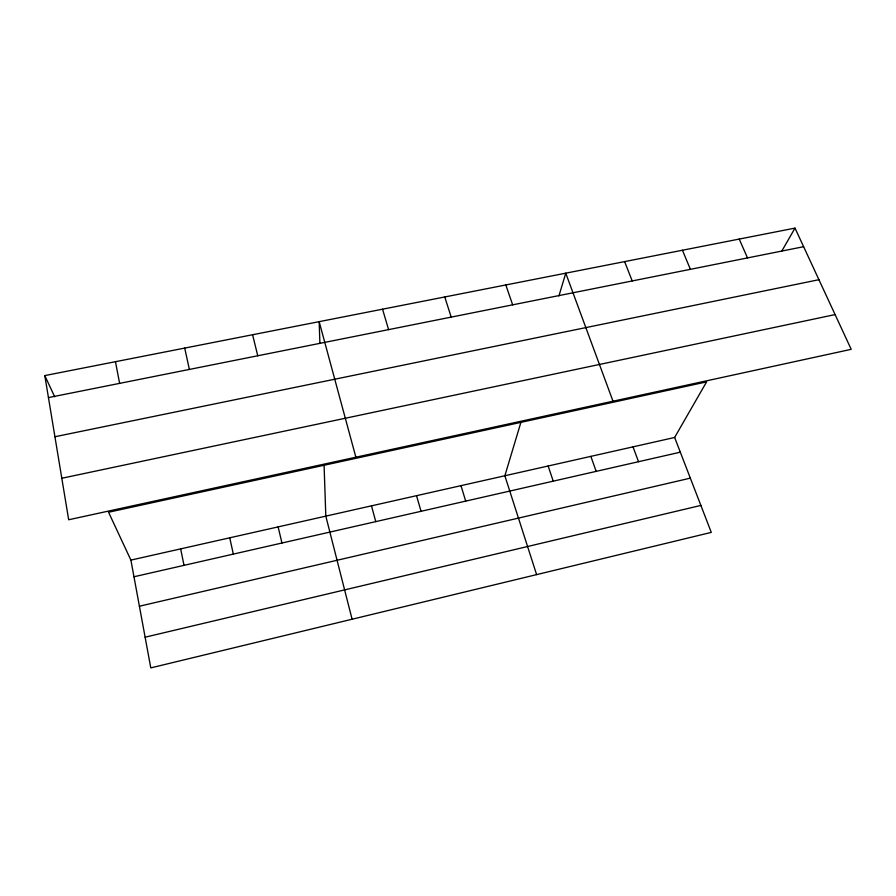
<?xml version="1.0" encoding="UTF-8"?>
<svg xmlns="http://www.w3.org/2000/svg" width="896" height="896" viewBox="0 0 896 896"><rect width="100%" height="100%" fill="white"/><g stroke="black" fill="none" stroke-linecap="round" stroke-linejoin="round"><path stroke-width="1.34" d="M520.901 422.363L504.851 475.765L536.614 574.616M558.914 295.938L565.757 273.179L612.998 401.206M674.632 437.472L706.586 381.886L108.562 512.243L130.894 560.101L150.786 667.89L711.29 532.392L674.632 437.472L130.894 560.101M781.816 251.048L795.01 228.11L851.2 349.328L68.678 519.758L44.8 375.592L795.01 228.11M145.118 637.202L700.885 505.422M139.406 606.222L690.346 478.15M133.963 576.766L680.322 452.178M61.802 478.262L835.094 314.586M54.925 436.744L818.922 279.698M48.44 397.589L803.622 246.702M44.8 375.592L54.645 396.704M739.222 239.086L747.51 257.914M682.438 250.242L690.39 269.326M624.624 261.61L632.218 280.952M633.013 446.858L638.512 461.709M590.856 456.366L596.165 471.363M505.814 284.962L512.658 304.842M548.128 465.998L553.246 481.152M444.752 296.968L451.203 317.117M460.992 485.654L465.696 501.122M382.547 309.198L388.584 329.627M416.539 495.678L421.042 511.302M371.482 505.837L375.771 521.629M355.869 457.206L319.166 321.653L319.906 343.381M352.094 619.226L325.819 516.141L324.083 465.259M252.594 334.746L257.746 355.768M278.118 526.893L281.949 543.021M229.746 537.813L233.33 554.109M184.71 348.085L189.381 369.432M180.667 548.878L184.005 565.354M115.461 361.704L119.627 383.376"/></g></svg>
